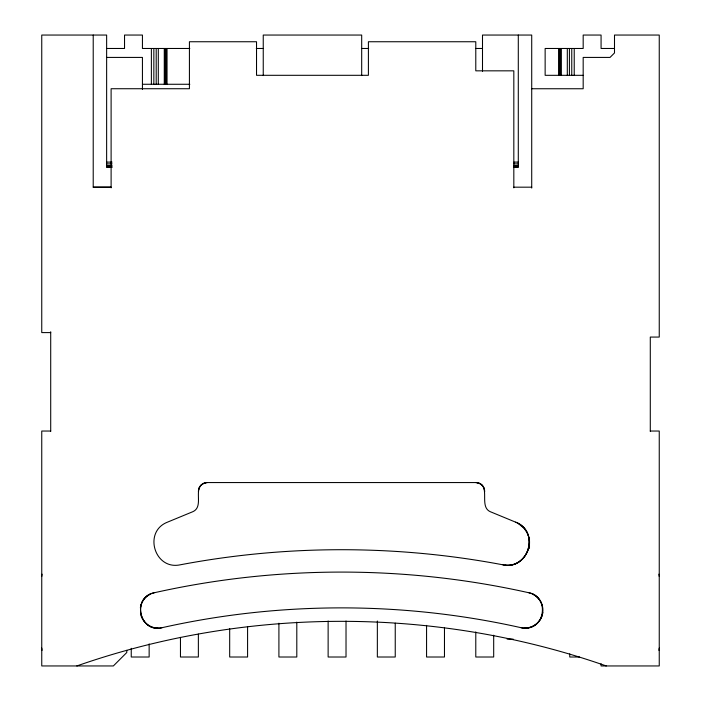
<?xml version="1.0" encoding="UTF-8"?>
<svg xmlns="http://www.w3.org/2000/svg" width="701" height="701" viewBox="0 0 701 701"><rect width="100%" height="100%" fill="white"/><g stroke="black" fill="none" stroke-linecap="round" stroke-linejoin="round"><path stroke-width="1.05" d="M542.749 612.578C544.081 603.657 537.72 594.65 528.931 592.774C406.019 565.19 277.088 565.19 154.167 592.774C131.367 597.48 139.385 633.213 162.019 627.702C279.787 601.265 403.32 601.274 521.08 627.702C530.964 630.138 541.654 622.698 542.749 612.578L542.294 614.865M198.365 491.506C198.287 486.722 202.528 482.49 207.312 482.56L475.786 482.56C492.198 483.725 478.135 506.271 490.271 511.695L515.647 522.166C540.305 531.586 528.545 570.43 502.924 564.822C396.582 544.677 286.516 544.677 180.175 564.822C154.457 570.29 142.986 531.638 167.46 522.166L192.828 511.695C205.06 506.236 191.242 486.24 205.595 482.735M524.909 628.114C545.457 629.191 549.33 596.42 528.931 592.774M41.753 576.476L42.06 574.154M658.94 650.379L659.247 648.066M154.167 592.774C131.411 597.673 139.42 633.029 162.019 627.702M140.349 607.951L140.848 605.471M198.541 489.797C199.329 485.697 203.15 482.577 207.312 482.56M140.787 605.699C142.163 600.608 145.834 596.376 150.54 594.045M542.32 614.777C540.007 623.837 530.193 629.805 521.08 627.702M76.83 665.95C246.682 606.461 436.416 606.461 606.269 665.95M50.709 332.598L41.753 332.598L41.753 35.05L106.64 35.05L106.64 167.083L112.072 166.908M106.64 165.585L112.072 165.462M106.64 163.92L112.116 163.859M106.64 48.474L124.533 48.474L124.533 35.05L142.434 35.05L142.434 48.474L189.822 48.474M256.286 48.474L263.243 48.474M361.69 48.474L368.647 48.474M475.541 48.474L482.498 48.474M614.497 48.474L601.072 48.474L601.072 35.05L583.179 35.05L583.179 48.474L545.141 48.474L545.141 75.322L583.179 75.322M106.64 57.421L142.434 57.421L142.434 89.43M142.434 84.269L189.822 84.269M531.717 88.747L583.179 88.747L583.179 57.421L610.028 57.421L614.497 52.952L614.497 35.05L659.247 35.05L659.247 337.067L650.291 337.067L650.291 431.378M106.64 162.097L112.064 162.097M513.956 162.097L518.293 162.097M106.64 167.083L112.107 167.083M513.921 167.083L518.293 167.083L518.293 35.05M93.215 187.185L111.108 187.176L93.215 187.176L93.215 35.05M513.824 187.176L531.717 187.176M50.709 431.036L41.753 431.036L41.753 665.95L113.352 665.95L126.776 652.526L126.776 650.335M650.291 431.036L659.247 431.036L659.247 665.95L601.072 665.95L601.072 663.768M507.112 639.119L513.15 639.119M579.552 657.012L569.755 657.012L569.755 653.858M513.912 163.868L518.293 163.92M513.947 165.489L518.293 165.585M513.947 166.943L518.293 167.083M505.167 565.137C521.763 567.249 535.292 547.455 527.056 532.786M502.924 564.822C528.58 570.386 540.112 531.516 515.647 522.166M158.189 628.114C150.023 628.166 142.469 622.216 140.647 614.242M475.786 482.56C479.948 482.586 483.778 485.697 484.566 489.797M477.504 482.735C481.605 483.524 484.715 487.353 484.733 491.506M532.664 594.089C537.492 596.516 541.19 600.967 542.443 606.251M518.197 523.419L523.989 528.203L526.688 532.024M658.94 574.154L659.247 576.476M41.753 648.066L42.06 650.379M574.224 48.474L574.224 75.322M571.762 48.474L571.762 75.322M569.422 48.474L569.422 75.322M567.311 48.474L567.311 75.322M561.335 48.474L561.335 75.322M560.493 48.474L560.493 75.322M559.556 48.474L559.556 75.322M558.566 48.474L558.566 75.322M531.717 188.061L531.717 35.05L482.498 35.05L482.498 71.257M529.483 537.474L529.483 548.313M513.824 187.833L513.824 70.836L475.786 70.836L475.786 41.745L368.402 41.745L368.402 75.305L256.531 75.305L256.531 41.745L189.419 41.745L189.419 88.729L111.108 88.729L111.108 187.833M493.688 635.185L493.688 657.012L475.786 657.012L475.786 631.916M444.469 627.544L444.469 657.012L426.567 657.012L426.567 625.362M395.241 623.18L395.241 657.012L377.348 657.012L377.348 620.998M361.69 75.594L361.69 35.05L263.243 35.05L263.243 75.594M346.022 620.998L346.022 657.012L328.129 657.012L328.129 620.998M296.803 622.094L296.803 657.012L278.91 657.012L278.91 623.18M247.584 626.457L247.584 657.012L229.683 657.012L229.683 628.639M198.365 634.098L198.365 657.012L180.464 657.012L180.464 637.367M167.04 48.474L167.04 84.269M166.058 48.474L166.058 84.269M165.121 48.474L165.121 84.269M164.279 48.474L164.279 84.269M158.295 48.474L158.295 84.269M156.192 48.474L156.192 84.269M153.843 48.474L153.843 84.269M151.381 48.474L151.381 84.269M149.147 643.921L149.147 657.012L131.245 657.012L131.245 648.285M50.709 331.748L50.709 431.378"/></g></svg>
